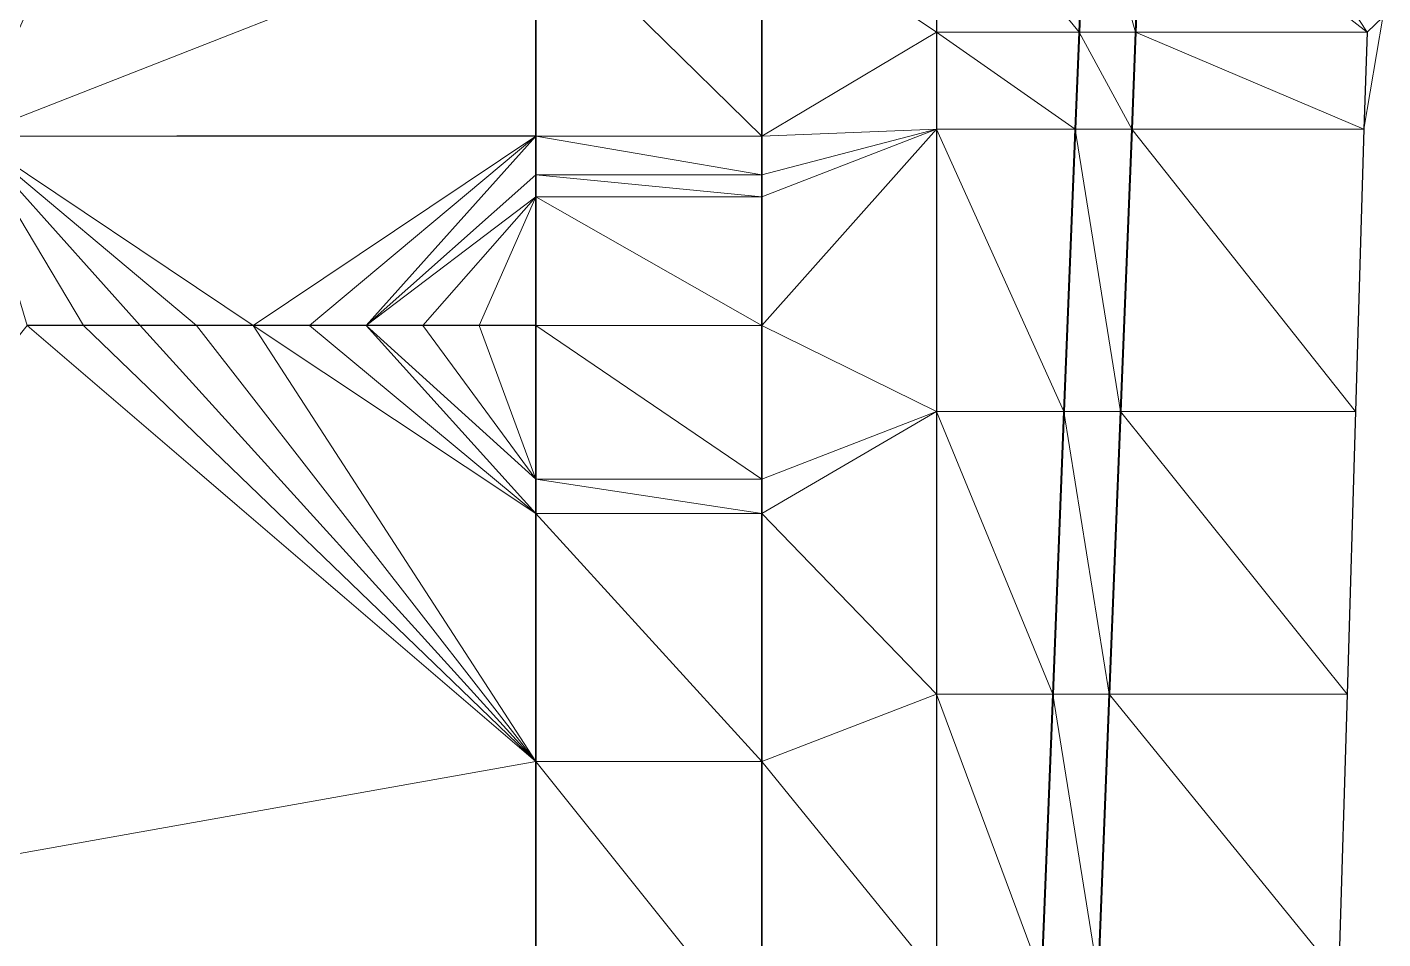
# Model space of a CAD drawing. Header units: metres. Extents: x 246428 to 246884, y 7418966 to 7419490.
# Drawn here: x 246813.63 to 246837.62, y 7419335.47 to 7419351.62 of the extents above; entities that cross this region are included whole.
import ezdxf

# ---------------------------------------------------------------- set-up
doc = ezdxf.new("R2010")
doc.units = ezdxf.units.M
doc.linetypes.add('blank name', pattern=[0])
doc.linetypes.add('HIDDEN', pattern=[9.525, 6.35, -3.175])
doc.layers.add('_12D_UNMAPPED', color=7, linetype='Continuous')
for name, color, linetype, lineweight in [('BATTER', 250, 'HIDDEN', 25), ('DRAINAGE_SWALE', 7, 'CHANNEL_DASHDOT_X4', 40), ('GRADELINES', 250, 'HIDDEN', 25), ('MISC_PATHS', 7, 'Continuous', 35)]:
    doc.layers.add(name, color=color, linetype=linetype, lineweight=lineweight)
doc.styles.get("Standard").update_dxf_attribs({"font": 'romans.shx', "width": 0.65})
doc.linetypes.add('CHANNEL_DASHDOT_X4', pattern='A,6,-1,1,-1,0.004,[">",Standard,S=4,R=0,X=0,Y=-1.7144],0.004,1,-1,6,-1,1,-1', length=20.008)

msp = doc.modelspace()

# ---------------------------------------------------------------- linework, layer by layer
at = {"layer": '_12D_UNMAPPED', "color": 3, "linetype": 'blank name', "lineweight": 0}
for points in [[(246815.627, 7419358.562, 36.261), (246816.627, 7419358.562, 36.279), (246812.627, 7419349.688, 36.306)], [(246816.627, 7419358.562, 36.279), (246822.627, 7419353.614, 36.411), (246812.627, 7419349.688, 36.306)], [(246813.627, 7419358.562, 36.225), (246814.627, 7419358.562, 36.243), (246812.627, 7419349.688, 36.306)], [(246814.627, 7419358.562, 36.243), (246815.627, 7419358.562, 36.261), (246812.627, 7419349.688, 36.306)], [(246833.364, 7419354.617, 35.835), (246834.691, 7419355.572, 35.858), (246837.338, 7419351.529, 36.837)], [(246834.691, 7419355.572, 35.858), (246837.619, 7419351.795, 36.842), (246837.338, 7419351.529, 36.837)], [(246826.627, 7419353.614, 36.451), (246829.719, 7419354.617, 36.516), (246829.719, 7419351.529, 36.464)], [(246829.719, 7419354.617, 36.516), (246832.364, 7419354.617, 35.855), (246832.242, 7419351.529, 35.833)], [(246829.719, 7419351.529, 36.464), (246829.719, 7419354.617, 36.516), (246832.242, 7419351.529, 35.833)], [(246832.242, 7419351.529, 35.833), (246832.364, 7419354.617, 35.855), (246833.242, 7419351.529, 35.813)], [(246832.364, 7419354.617, 35.855), (246833.364, 7419354.617, 35.835), (246833.242, 7419351.529, 35.813)], [(246833.242, 7419351.529, 35.813), (246833.364, 7419354.617, 35.835), (246837.338, 7419351.529, 36.837)], [(246812.627, 7419349.688, 36.306), (246822.627, 7419353.614, 36.411), (246822.627, 7419349.688, 36.431)], [(246822.627, 7419353.614, 36.411), (246822.627, 7419349.688, 36.431), (246822.627, 7419349.688, 36.431)], [(246822.627, 7419353.614, 36.411), (246826.627, 7419349.688, 36.471), (246822.627, 7419349.688, 36.431)], [(246826.627, 7419353.614, 36.451), (246826.627, 7419349.688, 36.471), (246822.627, 7419353.614, 36.411)], [(246826.627, 7419349.688, 36.471), (246826.627, 7419353.614, 36.451), (246829.719, 7419351.529, 36.464)], [(246837.338, 7419351.529, 36.837), (246837.619, 7419351.795, 36.842), (246837.283, 7419349.81, 36.829)], [(246826.627, 7419349.688, 36.471), (246829.719, 7419351.529, 36.464), (246829.719, 7419349.81, 36.435)], [(246826.627, 7419349.688, 36.471), (246829.719, 7419351.529, 36.464), (246829.719, 7419351.529, 36.464)], [(246829.719, 7419351.529, 36.464), (246829.719, 7419351.529, 36.464), (246832.242, 7419351.529, 35.833)], [(246829.719, 7419351.529, 36.464), (246832.242, 7419351.529, 35.833), (246832.242, 7419351.529, 35.833)], [(246829.719, 7419351.529, 36.464), (246832.242, 7419351.529, 35.833), (246832.174, 7419349.81, 35.821)], [(246829.719, 7419349.81, 36.435), (246829.719, 7419351.529, 36.464), (246832.174, 7419349.81, 35.821)], [(246832.174, 7419349.81, 35.821), (246832.242, 7419351.529, 35.833), (246833.174, 7419349.81, 35.801)], [(246832.242, 7419351.529, 35.833), (246833.242, 7419351.529, 35.813), (246833.242, 7419351.529, 35.813)], [(246832.242, 7419351.529, 35.833), (246833.242, 7419351.529, 35.813), (246833.174, 7419349.81, 35.801)], [(246832.242, 7419351.529, 35.833), (246832.242, 7419351.529, 35.833), (246833.242, 7419351.529, 35.813)], [(246833.174, 7419349.81, 35.801), (246833.242, 7419351.529, 35.813), (246837.283, 7419349.81, 36.829)], [(246833.242, 7419351.529, 35.813), (246833.242, 7419351.529, 35.813), (246837.338, 7419351.529, 36.837)], [(246833.242, 7419351.529, 35.813), (246837.338, 7419351.529, 36.837), (246837.283, 7419349.81, 36.829)], [(246826.627, 7419346.335, 36.446), (246829.719, 7419349.81, 36.435), (246829.719, 7419344.81, 36.35)], [(246826.627, 7419346.335, 36.446), (246826.627, 7419348.614, 36.464), (246829.719, 7419349.81, 36.435)], [(246826.627, 7419349.003, 36.467), (246826.627, 7419349.688, 36.471), (246829.719, 7419349.81, 36.435)], [(246826.627, 7419348.614, 36.464), (246826.627, 7419349.003, 36.467), (246829.719, 7419349.81, 36.435)], [(246829.719, 7419344.81, 36.35), (246829.719, 7419349.81, 36.435), (246831.975, 7419344.81, 35.786)], [(246829.719, 7419349.81, 36.435), (246832.174, 7419349.81, 35.821), (246831.975, 7419344.81, 35.786)], [(246831.975, 7419344.81, 35.786), (246832.174, 7419349.81, 35.821), (246832.975, 7419344.81, 35.766)], [(246832.174, 7419349.81, 35.821), (246833.174, 7419349.81, 35.801), (246832.975, 7419344.81, 35.766)], [(246832.975, 7419344.81, 35.766), (246833.174, 7419349.81, 35.801), (246837.135, 7419344.81, 36.806)], [(246833.174, 7419349.81, 35.801), (246837.283, 7419349.81, 36.829), (246837.135, 7419344.81, 36.806)], [(246812.627, 7419349.688, 36.306), (246822.627, 7419349.688, 36.431), (246817.627, 7419346.335, 36.347)], [(246812.627, 7419349.688, 36.306), (246817.627, 7419346.335, 36.347), (246816.627, 7419346.335, 36.335)], [(246812.627, 7419349.688, 36.306), (246816.627, 7419346.335, 36.335), (246815.627, 7419346.335, 36.324)], [(246812.627, 7419349.688, 36.306), (246815.627, 7419346.335, 36.324), (246814.627, 7419346.335, 36.312)], [(246812.627, 7419349.688, 36.306), (246814.627, 7419346.335, 36.312), (246813.627, 7419346.335, 36.3)], [(246822.627, 7419349.688, 36.431), (246818.627, 7419346.335, 36.359), (246817.627, 7419346.335, 36.347)], [(246822.627, 7419349.688, 36.431), (246819.627, 7419346.335, 36.371), (246818.627, 7419346.335, 36.359)], [(246822.627, 7419349.688, 36.431), (246822.627, 7419349.003, 36.427), (246819.627, 7419346.335, 36.371)], [(246822.627, 7419349.688, 36.431), (246826.627, 7419349.003, 36.467), (246822.627, 7419349.003, 36.427)], [(246826.627, 7419349.688, 36.471), (246826.627, 7419349.003, 36.467), (246822.627, 7419349.688, 36.431)], [(246822.627, 7419349.688, 36.431), (246822.627, 7419349.003, 36.427), (246822.627, 7419349.688, 36.431)], [(246822.627, 7419349.003, 36.427), (246822.627, 7419348.614, 36.424), (246819.627, 7419346.335, 36.371)], [(246822.627, 7419349.003, 36.427), (246826.627, 7419348.614, 36.464), (246822.627, 7419348.614, 36.424)], [(246826.627, 7419349.003, 36.467), (246826.627, 7419348.614, 36.464), (246822.627, 7419349.003, 36.427)], [(246822.627, 7419348.614, 36.424), (246820.627, 7419346.335, 36.383), (246819.627, 7419346.335, 36.371)], [(246822.627, 7419348.614, 36.424), (246821.627, 7419346.335, 36.394), (246820.627, 7419346.335, 36.383)], [(246822.627, 7419348.614, 36.424), (246822.627, 7419346.335, 36.406), (246821.627, 7419346.335, 36.394)], [(246822.627, 7419348.614, 36.424), (246822.627, 7419346.335, 36.406), (246822.627, 7419346.335, 36.406)], [(246822.627, 7419348.614, 36.424), (246826.627, 7419346.335, 36.446), (246822.627, 7419346.335, 36.406)], [(246826.627, 7419348.614, 36.464), (246826.627, 7419346.335, 36.446), (246822.627, 7419348.614, 36.424)], [(246822.627, 7419338.614, 36.266), (246804.983, 7419335.468, 36.026), (246813.627, 7419346.335, 36.3)], [(246814.627, 7419346.335, 36.312), (246822.627, 7419338.614, 36.266), (246813.627, 7419346.335, 36.3)], [(246815.627, 7419346.335, 36.324), (246822.627, 7419338.614, 36.266), (246814.627, 7419346.335, 36.312)], [(246816.627, 7419346.335, 36.335), (246822.627, 7419338.614, 36.266), (246815.627, 7419346.335, 36.324)], [(246817.627, 7419346.335, 36.347), (246822.627, 7419338.614, 36.266), (246816.627, 7419346.335, 36.335)], [(246818.627, 7419346.335, 36.359), (246822.627, 7419343.006, 36.354), (246817.627, 7419346.335, 36.347)], [(246822.627, 7419343.006, 36.354), (246822.627, 7419338.614, 36.266), (246817.627, 7419346.335, 36.347)], [(246819.627, 7419346.335, 36.371), (246822.627, 7419343.006, 36.354), (246818.627, 7419346.335, 36.359)], [(246822.627, 7419343.614, 36.363), (246822.627, 7419343.006, 36.354), (246819.627, 7419346.335, 36.371)], [(246820.627, 7419346.335, 36.383), (246822.627, 7419343.614, 36.363), (246819.627, 7419346.335, 36.371)], [(246821.627, 7419346.335, 36.394), (246822.627, 7419343.614, 36.363), (246820.627, 7419346.335, 36.383)], [(246822.627, 7419346.335, 36.406), (246822.627, 7419343.614, 36.363), (246821.627, 7419346.335, 36.394)], [(246826.627, 7419346.335, 36.446), (246826.627, 7419343.614, 36.403), (246822.627, 7419346.335, 36.406)], [(246822.627, 7419346.335, 36.406), (246826.627, 7419343.614, 36.403), (246822.627, 7419343.614, 36.363)], [(246822.627, 7419346.335, 36.406), (246822.627, 7419343.614, 36.363), (246822.627, 7419346.335, 36.406)], [(246826.627, 7419343.614, 36.403), (246826.627, 7419346.335, 36.446), (246829.719, 7419344.81, 36.35)], [(246829.719, 7419339.81, 36.266), (246826.627, 7419343.006, 36.394), (246829.719, 7419344.81, 36.35)], [(246826.627, 7419343.006, 36.394), (246826.627, 7419343.614, 36.403), (246829.719, 7419344.81, 36.35)], [(246831.777, 7419339.81, 35.751), (246829.719, 7419339.81, 36.266), (246829.719, 7419344.81, 36.35)], [(246831.777, 7419339.81, 35.751), (246829.719, 7419344.81, 36.35), (246831.975, 7419344.81, 35.786)], [(246832.777, 7419339.81, 35.731), (246831.777, 7419339.81, 35.751), (246831.975, 7419344.81, 35.786)], [(246832.777, 7419339.81, 35.731), (246831.975, 7419344.81, 35.786), (246832.975, 7419344.81, 35.766)], [(246836.986, 7419339.81, 36.784), (246832.777, 7419339.81, 35.731), (246832.975, 7419344.81, 35.766)], [(246836.986, 7419339.81, 36.784), (246832.975, 7419344.81, 35.766), (246837.135, 7419344.81, 36.806)], [(246822.627, 7419343.614, 36.363), (246826.627, 7419343.006, 36.394), (246822.627, 7419343.006, 36.354)], [(246826.627, 7419343.614, 36.403), (246826.627, 7419343.006, 36.394), (246822.627, 7419343.614, 36.363)], [(246826.627, 7419343.006, 36.394), (246826.627, 7419338.614, 36.306), (246822.627, 7419343.006, 36.354)], [(246826.627, 7419338.614, 36.306), (246822.627, 7419338.614, 36.266), (246822.627, 7419343.006, 36.354)], [(246829.719, 7419339.81, 36.266), (246826.627, 7419338.614, 36.306), (246826.627, 7419343.006, 36.394)], [(246826.627, 7419338.614, 36.306), (246829.719, 7419339.81, 36.266), (246829.719, 7419334.81, 36.182)], [(246829.719, 7419334.81, 36.182), (246829.719, 7419339.81, 36.266), (246831.579, 7419334.81, 35.717)], [(246829.719, 7419339.81, 36.266), (246831.777, 7419339.81, 35.751), (246831.579, 7419334.81, 35.717)], [(246831.579, 7419334.81, 35.717), (246831.777, 7419339.81, 35.751), (246832.579, 7419334.81, 35.697)], [(246831.777, 7419339.81, 35.751), (246832.777, 7419339.81, 35.731), (246832.579, 7419334.81, 35.697)], [(246832.579, 7419334.81, 35.697), (246832.777, 7419339.81, 35.731), (246836.838, 7419334.81, 36.761)], [(246832.777, 7419339.81, 35.731), (246836.986, 7419339.81, 36.784), (246836.838, 7419334.81, 36.761)], [(246804.983, 7419335.468, 36.026), (246822.627, 7419338.614, 36.266), (246822.627, 7419333.614, 36.166)], [(246826.627, 7419338.614, 36.306), (246826.627, 7419333.614, 36.206), (246822.627, 7419338.614, 36.266)], [(246822.627, 7419338.614, 36.266), (246826.627, 7419333.614, 36.206), (246822.627, 7419333.614, 36.166)], [(246826.627, 7419333.614, 36.206), (246826.627, 7419338.614, 36.306), (246829.719, 7419334.81, 36.182)]]:
    msp.add_3dface(points, dxfattribs=at)
at = {"layer": 'BATTER'}
for points in [[(246829.719, 7419354.617, 36.516), (246829.719, 7419351.529, 36.464), (246829.719, 7419351.529, 36.464), (246829.719, 7419349.81, 36.435), (246829.719, 7419344.81, 36.35), (246829.719, 7419339.81, 36.266), (246829.719, 7419334.81, 36.182)], [(246837.338, 7419351.529, 36.837), (246837.283, 7419349.81, 36.829), (246837.135, 7419344.81, 36.806), (246836.986, 7419339.81, 36.784), (246836.838, 7419334.81, 36.761), (246836.69, 7419329.81, 36.739), (246836.541, 7419324.81, 36.716), (246836.529, 7419324.41, 36.715), (246836.628, 7419319.81, 36.698), (246836.751, 7419314.81, 36.684), (246836.874, 7419309.81, 36.67)]]:
    msp.add_polyline3d(points, dxfattribs=at)
at = {"layer": 'DRAINAGE_SWALE'}
for points in [[(246832.364, 7419354.617, 35.855), (246832.242, 7419351.529, 35.833), (246832.242, 7419351.529, 35.833), (246832.174, 7419349.81, 35.821), (246831.975, 7419344.81, 35.786), (246831.777, 7419339.81, 35.751), (246831.579, 7419334.81, 35.717)], [(246833.364, 7419354.617, 35.835), (246833.242, 7419351.529, 35.813), (246833.242, 7419351.529, 35.813), (246833.174, 7419349.81, 35.801), (246832.975, 7419344.81, 35.766), (246832.777, 7419339.81, 35.731), (246832.579, 7419334.81, 35.697)]]:
    msp.add_polyline3d(points, dxfattribs=at)
at = {"layer": 'GRADELINES'}
for points in [[(246822.627, 7419349.688, 36.431), (246812.627, 7419349.688, 36.306), (246802.627, 7419349.688, 36.181), (246792.942, 7419349.688, 36.059)], [(246822.627, 7419346.335, 36.406), (246821.627, 7419346.335, 36.394), (246820.627, 7419346.335, 36.383), (246819.627, 7419346.335, 36.371), (246818.627, 7419346.335, 36.359), (246817.627, 7419346.335, 36.347), (246816.627, 7419346.335, 36.335), (246815.627, 7419346.335, 36.324), (246814.627, 7419346.335, 36.312), (246813.627, 7419346.335, 36.3)]]:
    msp.add_polyline3d(points, dxfattribs=at)
at = {"layer": 'MISC_PATHS'}
for points in [[(246822.627, 7419378.614, 36.406), (246822.627, 7419373.614, 36.44), (246822.627, 7419368.614, 36.474), (246822.627, 7419367.827, 36.479), (246822.627, 7419363.614, 36.437), (246822.627, 7419358.614, 36.387), (246822.627, 7419358.562, 36.386), (246822.627, 7419353.614, 36.411), (246822.627, 7419349.688, 36.431), (246822.627, 7419349.003, 36.427), (246822.627, 7419348.614, 36.424), (246822.627, 7419346.335, 36.406), (246822.627, 7419343.614, 36.363), (246822.627, 7419343.006, 36.354), (246822.627, 7419338.614, 36.266), (246822.627, 7419333.614, 36.166), (246822.627, 7419328.614, 36.066), (246822.627, 7419325.419, 36.002), (246822.627, 7419323.614, 35.993), (246822.627, 7419318.614, 35.968), (246822.627, 7419313.614, 35.943), (246822.627, 7419308.614, 35.918)], [(246826.627, 7419378.614, 36.446), (246826.627, 7419373.614, 36.48), (246826.627, 7419368.614, 36.514), (246826.627, 7419367.827, 36.519), (246826.627, 7419363.614, 36.477), (246826.627, 7419358.614, 36.427), (246826.627, 7419358.562, 36.426), (246826.627, 7419353.614, 36.451), (246826.627, 7419349.688, 36.471), (246826.627, 7419349.003, 36.467), (246826.627, 7419348.614, 36.464), (246826.627, 7419346.335, 36.446), (246826.627, 7419343.614, 36.403), (246826.627, 7419343.006, 36.394), (246826.627, 7419338.614, 36.306), (246826.627, 7419333.614, 36.206), (246826.627, 7419328.614, 36.106), (246826.627, 7419325.419, 36.042), (246826.627, 7419323.614, 36.033), (246826.627, 7419318.614, 36.008), (246826.627, 7419313.614, 35.983), (246826.627, 7419308.614, 35.958)]]:
    msp.add_polyline3d(points, dxfattribs=at)

doc.saveas('drawing.dxf')
